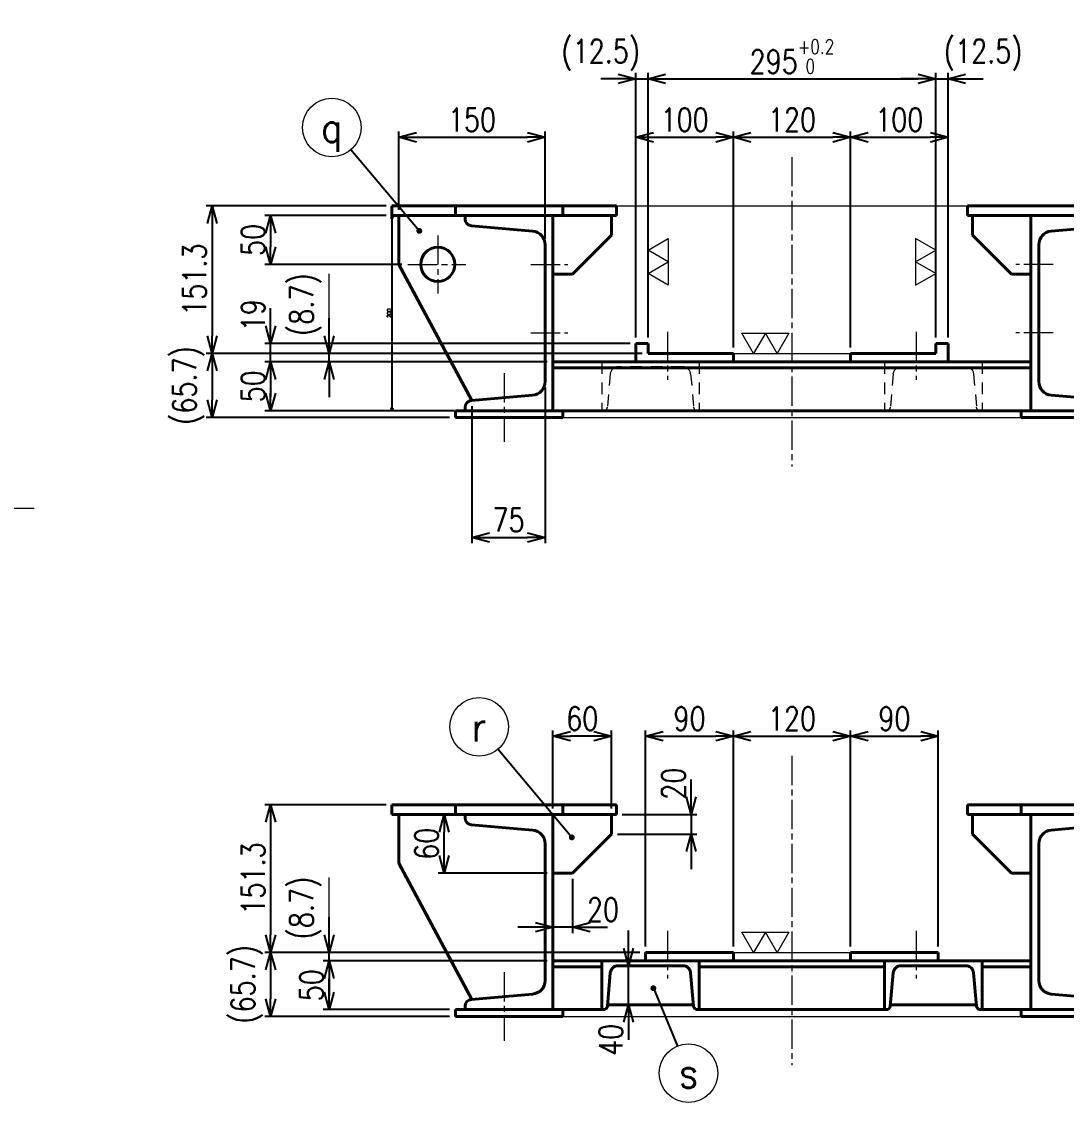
# Model space of a CAD drawing. Header units: millimetres. Extents: x 0 to 5046, y 0 to 3564.
# Drawn here: x 3363 to 4434, y 910 to 2017 of the extents above; entities that cross this region are included whole.
import ezdxf
from ezdxf.enums import TextEntityAlignment as Align

# ---------------------------------------------------------------- set-up
doc = ezdxf.new("R2010")
doc.units = ezdxf.units.MM
doc.header["$LTSCALE"] = 6
doc.linetypes.add('GEN7A', pattern=[7.5, 5, -0.75, 1, -0.75])
doc.linetypes.add('HIDDEN2', pattern=[3.5, 2, -1.5])
doc.layers.get('0').update_dxf_attribs({"lineweight": 20})
doc.layers.get('DEFPOINTS').update_dxf_attribs({"color": 253})
for name, color, linetype, lineweight in [('2', 5, 'Continuous', 40), ('3A', 6, 'HIDDEN2', 20), ('4', 3, 'Continuous', 13), ('5', 3, 'Continuous', 13), ('7A', 4, 'GEN7A', 13), ('8', 1, 'Continuous', 13), ('DIMENSION', 3, 'Continuous', 25)]:
    doc.layers.add(name, color=color, linetype=linetype, lineweight=lineweight)
doc.styles.get("Standard").update_dxf_attribs({"font": 'romans.shx', "width": 0.8, "bigfont": 'extfont2.shx'})
doc.dimstyles.new('GEN-ISO$0', dxfattribs={"dimscale": 6, "dimtxt": 4, "dimasz": 3, "dimexe": 1, "dimexo": 1, "dimgap": 1, "dimtad": 3, "dimrnd": 0.01, "dimdsep": 46, "dimtxsty": 'Standard', "dimblk": 'OPEN30', "dimcen": 0, "dimclrt": 7, "dimazin": 2, "dimtp": 0.1, "dimtm": 0.1, "dimtfac": 0.6, "dimtmove": 2, "dimatfit": 3, "dimldrblk": 'OPEN30', "dimfxl": 1, "dimarcsym": 0})
doc.dimstyles.new('GEN-ISO$7', dxfattribs={"dimscale": 6, "dimtxt": 4, "dimasz": 3, "dimexe": 1, "dimexo": 1, "dimgap": 1, "dimtad": 3, "dimrnd": 0.01, "dimdsep": 46, "dimtxsty": 'Standard', "dimblk": 'OPEN30', "dimcen": 0, "dimclrt": 7, "dimazin": 2, "dimtp": 0.1, "dimtm": 0.1, "dimtfac": 0.6, "dimtmove": 2, "dimatfit": 3, "dimldrblk": 'OPEN30', "dimfxl": 1, "dimarcsym": 0})

# ---------------------------------------------------------------- blocks, each defined once
blk = doc.blocks.new('C100x50x5x75')
for p, q in [((0, 100), (50, 100)), ((0, 100), (0, 0)), ((50, 100), (50, 98.1338)), ((12.3027, 91.1704), (46.3486, 94.149)), ((5, 83.2008), (5, 16.7991)), ((0, 0), (50, 0)), ((12.3027, 8.8296), (46.3486, 5.851)), ((50, 1.8662), (50, 0))]:
    blk.add_line(p, q)
for centre, radius, start, end in [((13, 83.2008), 8, 95.000063, 180.00002), ((46, 98.1338), 4, 274.99994, 0), ((13, 16.7991), 8, 180.00002, 264.99997), ((46, 1.8662), 4, 0, 85.00001)]:
    blk.add_arc(centre, radius, start, end)
blk = doc.blocks.new('C200x90x8x135')
for p, q in [((0, 200), (0, 0)), ((0, 200), (90, 200)), ((90, 200), (90, 196.5015)), ((20.7798, 184.031), (83.61005, 189.5281)), ((8, 170.0842), (8, 29.9158)), ((20.7798, 15.969), (83.61005, 10.4719)), ((0, 0), (90, 0)), ((90, 3.4985), (90, 0))]:
    blk.add_line(p, q)
for centre, radius, start, end in [((83, 196.5015), 7, 274.99994, 0), ((22, 170.0842), 14, 95.000063, 180.00002), ((22, 29.9158), 14, 180.00002, 264.99997), ((83, 3.4985), 7, 0, 85.000065)]:
    blk.add_arc(centre, radius, start, end)
blk = doc.blocks.new('_Open30')
at = {"color": 0, "linetype": 'ByBlock', "lineweight": -2}
for p, q in [((-1, 0.268), (0, 0)), ((0, 0), (-1, -0.268)), ((0, 0), (-1, 0))]:
    blk.add_line(p, q, dxfattribs=at)
blk = doc.blocks.new('*D23')
at = {"layer": '5', "color": 0, "lineweight": -2, "transparency": 16777216}
for p, q in [((3736.3, 1828.4), (3551.9, 1828.4)), ((3557.9, 1810.4), (3557.9, 1695.1)), ((3998.8, 1677.1), (3551.9, 1677.1))]:
    blk.add_line(p, q, dxfattribs=at)
at = {"layer": 'DEFPOINTS', "color": 0, "transparency": 16777216}
for p in [(3742.3, 1828.4), (3557.9, 1677.1), (4004.8, 1677.1)]:
    blk.add_point(p, dxfattribs=at)
at = {"layer": '5', "color": 0, "lineweight": -2, "transparency": 16777216, "xscale": 18, "yscale": 18, "zscale": 18}
for p, rotation in [((3557.9, 1828.4), 90), ((3557.9, 1677.1), 270)]:
    blk.add_blockref('_Open30', p, dxfattribs=dict(at, rotation=rotation))
at = {"layer": '5', "color": 7, "transparency": 16777216, "insert": (3539.9, 1752.7), "char_height": 24, "attachment_point": 5, "rotation": 90}
blk.add_mtext('151.3', dxfattribs=at)
blk = doc.blocks.new('*D24')
at = {"layer": '5', "color": 0, "lineweight": -2, "transparency": 16777216}
for p, q in [((3998.8, 1677.1), (3551.9, 1677.1)), ((3557.9, 1659.1), (3557.9, 1629.4)), ((3801.3, 1611.4), (3551.9, 1611.4))]:
    blk.add_line(p, q, dxfattribs=at)
at = {"layer": 'DEFPOINTS', "color": 0, "transparency": 16777216}
for p in [(4004.8, 1677.1), (3557.9, 1611.4), (3807.3, 1611.4)]:
    blk.add_point(p, dxfattribs=at)
at = {"layer": '5', "color": 0, "lineweight": -2, "transparency": 16777216, "xscale": 18, "yscale": 18, "zscale": 18}
for p, rotation in [((3557.9, 1677.1), 90), ((3557.9, 1611.4), 270)]:
    blk.add_blockref('_Open30', p, dxfattribs=dict(at, rotation=rotation))
at = {"layer": '5', "color": 7, "transparency": 16777216, "insert": (3533.6, 1644.2), "char_height": 24, "attachment_point": 5, "rotation": 90}
blk.add_mtext('(65.7)', dxfattribs=at)
blk = doc.blocks.new('*D25')
at = {"layer": '5', "color": 0, "lineweight": -2, "transparency": 16777216}
for p, q in [((3901.3, 1668.4), (3611.9, 1668.4)), ((3617.9, 1650.4), (3617.9, 1636.4)), ((3801.3, 1618.4), (3611.9, 1618.4))]:
    blk.add_line(p, q, dxfattribs=at)
at = {"layer": 'DEFPOINTS', "color": 0, "transparency": 16777216}
for p in [(3907.3, 1668.4), (3617.9, 1618.4), (3807.3, 1618.4)]:
    blk.add_point(p, dxfattribs=at)
at = {"layer": '5', "color": 0, "lineweight": -2, "transparency": 16777216, "xscale": 18, "yscale": 18, "zscale": 18}
for p, rotation in [((3617.9, 1668.4), 90), ((3617.9, 1618.4), 270)]:
    blk.add_blockref('_Open30', p, dxfattribs=dict(at, rotation=rotation))
at = {"layer": '5', "color": 7, "transparency": 16777216, "insert": (3599.9, 1643.4), "char_height": 24, "attachment_point": 5, "rotation": 90}
blk.add_mtext('50', dxfattribs=at)
blk = doc.blocks.new('*D26')
at = {"layer": '5', "color": 0, "lineweight": -2, "transparency": 16777216}
for p, q in [((3677.9, 1695.1), (3677.9, 1713.1)), ((3998.8, 1677.1), (3671.9, 1677.1)), ((3677.9, 1668.4), (3677.9, 1677.1)), ((3901.3, 1668.4), (3671.9, 1668.4)), ((3677.9, 1650.4), (3677.9, 1632.4))]:
    blk.add_line(p, q, dxfattribs=at)
at = {"layer": 'DEFPOINTS', "color": 0, "transparency": 16777216}
for p in [(3677.9, 1677.1), (4004.8, 1677.1), (3907.3, 1668.4)]:
    blk.add_point(p, dxfattribs=at)
at = {"layer": '5', "color": 0, "lineweight": -2, "transparency": 16777216, "xscale": 18, "yscale": 18, "zscale": 18}
for p, rotation in [((3677.9, 1677.1), 270), ((3677.9, 1668.4), 90)]:
    blk.add_blockref('_Open30', p, dxfattribs=dict(at, rotation=rotation))
at = {"layer": '5', "color": 7, "transparency": 16777216, "insert": (3653.6, 1727.1), "char_height": 24, "attachment_point": 5, "rotation": 90}
blk.add_mtext('(8.7)', dxfattribs=at)
blk = doc.blocks.new('*D27')
at = {"layer": '5', "color": 0, "lineweight": -2, "transparency": 16777216}
for p, q in [((3617.9, 1705.4), (3617.9, 1723.4)), ((3986.3, 1687.4), (3611.9, 1687.4)), ((3617.9, 1668.4), (3617.9, 1687.4)), ((3901.3, 1668.4), (3611.9, 1668.4)), ((3617.9, 1650.4), (3617.9, 1632.4))]:
    blk.add_line(p, q, dxfattribs=at)
at = {"layer": 'DEFPOINTS', "color": 0, "transparency": 16777216}
for p in [(3617.9, 1687.4), (3992.3, 1687.4), (3907.3, 1668.4)]:
    blk.add_point(p, dxfattribs=at)
at = {"layer": '5', "color": 0, "lineweight": -2, "transparency": 16777216, "xscale": 18, "yscale": 18, "zscale": 18}
for p, rotation in [((3617.9, 1687.4), 270), ((3617.9, 1668.4), 90)]:
    blk.add_blockref('_Open30', p, dxfattribs=dict(at, rotation=rotation))
at = {"layer": '5', "color": 7, "transparency": 16777216, "insert": (3599.9, 1716.3), "char_height": 24, "attachment_point": 5, "rotation": 90}
blk.add_mtext('19', dxfattribs=at)
blk = doc.blocks.new('*D28')
at = {"layer": '5', "color": 0, "lineweight": -2, "transparency": 16777216}
for p, q in [((3736.3, 1818.4), (3611.9, 1818.4)), ((3617.9, 1800.4), (3617.9, 1786.4)), ((3752.5, 1768.4), (3611.9, 1768.4))]:
    blk.add_line(p, q, dxfattribs=at)
at = {"layer": 'DEFPOINTS', "color": 0, "transparency": 16777216}
for p in [(3742.3, 1818.4), (3617.9, 1768.4), (3758.5, 1768.4)]:
    blk.add_point(p, dxfattribs=at)
at = {"layer": '5', "color": 0, "lineweight": -2, "transparency": 16777216, "xscale": 18, "yscale": 18, "zscale": 18}
for p, rotation in [((3617.9, 1818.4), 90), ((3617.9, 1768.4), 270)]:
    blk.add_blockref('_Open30', p, dxfattribs=dict(at, rotation=rotation))
at = {"layer": '5', "color": 7, "transparency": 16777216, "insert": (3599.9, 1793.4), "char_height": 24, "attachment_point": 5, "rotation": 90}
blk.add_mtext('50', dxfattribs=at)
blk = doc.blocks.new('*D29')
at = {"layer": '5', "color": 0, "lineweight": -2, "transparency": 16777216}
for p, q in [((3992.3, 1693.4), (3992.3, 1904.6)), ((4010.3, 1898.6), (4074.3, 1898.6)), ((4092.3, 1683.1), (4092.3, 1904.6))]:
    blk.add_line(p, q, dxfattribs=at)
at = {"layer": 'DEFPOINTS', "color": 0, "transparency": 16777216}
for p in [(4092.3, 1898.6), (3992.3, 1687.4), (4092.3, 1677.1)]:
    blk.add_point(p, dxfattribs=at)
at = {"layer": '5', "color": 0, "lineweight": -2, "transparency": 16777216, "xscale": 18, "yscale": 18, "zscale": 18, "rotation": 180}
blk.add_blockref('_Open30', (3992.3, 1898.6), dxfattribs=at)
at = {"layer": '5', "color": 0, "lineweight": -2, "transparency": 16777216, "xscale": 18, "yscale": 18, "zscale": 18}
blk.add_blockref('_Open30', (4092.3, 1898.6), dxfattribs=at)
at = {"layer": '5', "color": 7, "transparency": 16777216, "insert": (4042.3, 1916.6), "char_height": 24, "attachment_point": 5}
blk.add_mtext('100', dxfattribs=at)
blk = doc.blocks.new('*D30')
at = {"layer": '5', "color": 0, "lineweight": -2, "transparency": 16777216}
for p, q in [((4092.3, 1683.1), (4092.3, 1904.6)), ((4110.3, 1898.6), (4194.3, 1898.6)), ((4212.3, 1683.1), (4212.3, 1904.6))]:
    blk.add_line(p, q, dxfattribs=at)
at = {"layer": 'DEFPOINTS', "color": 0, "transparency": 16777216}
for p in [(4212.3, 1898.6), (4092.3, 1677.1), (4212.3, 1677.1)]:
    blk.add_point(p, dxfattribs=at)
at = {"layer": '5', "color": 0, "lineweight": -2, "transparency": 16777216, "xscale": 18, "yscale": 18, "zscale": 18, "rotation": 180}
blk.add_blockref('_Open30', (4092.3, 1898.6), dxfattribs=at)
at = {"layer": '5', "color": 0, "lineweight": -2, "transparency": 16777216, "xscale": 18, "yscale": 18, "zscale": 18}
blk.add_blockref('_Open30', (4212.3, 1898.6), dxfattribs=at)
at = {"layer": '5', "color": 7, "transparency": 16777216, "insert": (4152.3, 1916.6), "char_height": 24, "attachment_point": 5}
blk.add_mtext('120', dxfattribs=at)
blk = doc.blocks.new('*D31')
at = {"layer": '5', "color": 0, "lineweight": -2, "transparency": 16777216}
for p, q in [((4212.3, 1683.1), (4212.3, 1904.6)), ((4230.3, 1898.6), (4294.3, 1898.6)), ((4312.3, 1693.4), (4312.3, 1904.6))]:
    blk.add_line(p, q, dxfattribs=at)
at = {"layer": 'DEFPOINTS', "color": 0, "transparency": 16777216}
for p in [(4312.3, 1898.6), (4312.3, 1687.4), (4212.3, 1677.1)]:
    blk.add_point(p, dxfattribs=at)
at = {"layer": '5', "color": 0, "lineweight": -2, "transparency": 16777216, "xscale": 18, "yscale": 18, "zscale": 18, "rotation": 180}
blk.add_blockref('_Open30', (4212.3, 1898.6), dxfattribs=at)
at = {"layer": '5', "color": 0, "lineweight": -2, "transparency": 16777216, "xscale": 18, "yscale": 18, "zscale": 18}
blk.add_blockref('_Open30', (4312.3, 1898.6), dxfattribs=at)
at = {"layer": '5', "color": 7, "transparency": 16777216, "insert": (4262.3, 1916.6), "char_height": 24, "attachment_point": 5}
blk.add_mtext('100', dxfattribs=at)
blk = doc.blocks.new('*D32')
at = {"layer": '5', "color": 0, "lineweight": -2, "transparency": 16777216}
for p, q in [((4004.8, 1693.4), (4004.8, 1964.6)), ((4299.8, 1693.4), (4299.8, 1964.6)), ((4022.8, 1958.6), (4281.8, 1958.6))]:
    blk.add_line(p, q, dxfattribs=at)
at = {"layer": 'DEFPOINTS', "color": 0, "transparency": 16777216}
for p in [(4299.8, 1958.6), (4004.8, 1687.4), (4299.8, 1687.4)]:
    blk.add_point(p, dxfattribs=at)
at = {"layer": '5', "color": 0, "lineweight": -2, "transparency": 16777216, "xscale": 18, "yscale": 18, "zscale": 18, "rotation": 180}
blk.add_blockref('_Open30', (4004.8, 1958.6), dxfattribs=at)
at = {"layer": '5', "color": 0, "lineweight": -2, "transparency": 16777216, "xscale": 18, "yscale": 18, "zscale": 18}
blk.add_blockref('_Open30', (4299.8, 1958.6), dxfattribs=at)
at = {"layer": '5', "color": 7, "transparency": 16777216, "insert": (4152.3, 1981.4), "char_height": 24, "attachment_point": 5}
blk.add_mtext('295{\\H14.400000;\\S+0.2^  0;}', dxfattribs=at)
blk = doc.blocks.new('*D33')
at = {"layer": '5', "color": 0, "lineweight": -2, "transparency": 16777216}
for p, q in [((3992.3, 1693.4), (3992.3, 1964.6)), ((4004.8, 1693.4), (4004.8, 1964.6)), ((3974.3, 1958.6), (3956.3, 1958.6)), ((3992.3, 1958.6), (4004.8, 1958.6)), ((4022.8, 1958.6), (4040.8, 1958.6))]:
    blk.add_line(p, q, dxfattribs=at)
at = {"layer": 'DEFPOINTS', "color": 0, "transparency": 16777216}
for p in [(4004.8, 1958.6), (3992.3, 1687.4), (4004.8, 1687.4)]:
    blk.add_point(p, dxfattribs=at)
at = {"layer": '5', "color": 0, "lineweight": -2, "transparency": 16777216, "xscale": 18, "yscale": 18, "zscale": 18}
blk.add_blockref('_Open30', (3992.3, 1958.6), dxfattribs=at)
at = {"layer": '5', "color": 0, "lineweight": -2, "transparency": 16777216, "xscale": 18, "yscale": 18, "zscale": 18, "rotation": 180}
blk.add_blockref('_Open30', (4004.8, 1958.6), dxfattribs=at)
at = {"layer": '5', "color": 7, "transparency": 16777216, "insert": (3956.3, 1982.9), "char_height": 24, "attachment_point": 5}
blk.add_mtext('(12.5)', dxfattribs=at)
blk = doc.blocks.new('*D34')
at = {"layer": '5', "color": 0, "lineweight": -2, "transparency": 16777216}
for p, q in [((4299.8, 1693.4), (4299.8, 1964.6)), ((4312.3, 1693.4), (4312.3, 1964.6)), ((4281.8, 1958.6), (4263.8, 1958.6)), ((4299.8, 1958.6), (4312.3, 1958.6)), ((4330.3, 1958.6), (4348.3, 1958.6))]:
    blk.add_line(p, q, dxfattribs=at)
at = {"layer": 'DEFPOINTS', "color": 0, "transparency": 16777216}
for p in [(4312.3, 1958.6), (4299.8, 1687.4), (4312.3, 1687.4)]:
    blk.add_point(p, dxfattribs=at)
at = {"layer": '5', "color": 0, "lineweight": -2, "transparency": 16777216, "xscale": 18, "yscale": 18, "zscale": 18}
blk.add_blockref('_Open30', (4299.8, 1958.6), dxfattribs=at)
at = {"layer": '5', "color": 0, "lineweight": -2, "transparency": 16777216, "xscale": 18, "yscale": 18, "zscale": 18, "rotation": 180}
blk.add_blockref('_Open30', (4312.3, 1958.6), dxfattribs=at)
at = {"layer": '5', "color": 7, "transparency": 16777216, "insert": (4348.3, 1982.9), "char_height": 24, "attachment_point": 5}
blk.add_mtext('(12.5)', dxfattribs=at)
blk = doc.blocks.new('*D35')
at = {"layer": '5', "color": 0, "lineweight": -2, "transparency": 16777216}
for p, q in [((3749.3, 1824.4), (3749.3, 1904.6)), ((3767.3, 1898.6), (3881.3, 1898.6)), ((3899.3, 1794.4), (3899.3, 1904.6))]:
    blk.add_line(p, q, dxfattribs=at)
at = {"layer": 'DEFPOINTS', "color": 0, "transparency": 16777216}
for p in [(3899.3, 1898.6), (3749.3, 1818.4), (3899.3, 1788.4)]:
    blk.add_point(p, dxfattribs=at)
at = {"layer": '5', "color": 0, "lineweight": -2, "transparency": 16777216, "xscale": 18, "yscale": 18, "zscale": 18, "rotation": 180}
blk.add_blockref('_Open30', (3749.3, 1898.6), dxfattribs=at)
at = {"layer": '5', "color": 0, "lineweight": -2, "transparency": 16777216, "xscale": 18, "yscale": 18, "zscale": 18}
blk.add_blockref('_Open30', (3899.3, 1898.6), dxfattribs=at)
at = {"layer": '5', "color": 7, "transparency": 16777216, "insert": (3824.3, 1916.6), "char_height": 24, "attachment_point": 5}
blk.add_mtext('150', dxfattribs=at)
blk = doc.blocks.new('*D73')
at = {"layer": '5', "color": 0, "lineweight": -2, "transparency": 16777216}
for p, q in [((3899.3, 1642.3), (3899.3, 1482.5)), ((3824.3, 1622.9), (3824.3, 1482.5)), ((3842.3, 1488.5), (3881.3, 1488.5))]:
    blk.add_line(p, q, dxfattribs=at)
at = {"layer": 'DEFPOINTS', "color": 0, "transparency": 16777216}
for p in [(3899.3, 1648.3), (3824.3, 1628.9), (3899.3, 1488.5)]:
    blk.add_point(p, dxfattribs=at)
at = {"layer": '5', "color": 0, "lineweight": -2, "transparency": 16777216, "xscale": 18, "yscale": 18, "zscale": 18, "rotation": 180}
blk.add_blockref('_Open30', (3824.3, 1488.5), dxfattribs=at)
at = {"layer": '5', "color": 0, "lineweight": -2, "transparency": 16777216, "xscale": 18, "yscale": 18, "zscale": 18}
blk.add_blockref('_Open30', (3899.3, 1488.5), dxfattribs=at)
at = {"layer": '5', "color": 7, "transparency": 16777216, "insert": (3861.8, 1506.5), "char_height": 24, "attachment_point": 5}
blk.add_mtext('75', dxfattribs=at)
blk = doc.blocks.new('100S')
for p, q in [((-2, 3.464096), (2, 3.464096)), ((0, 0), (-2, 3.464096)), ((2, 3.464096), (0, 0))]:
    blk.add_line(p, q)
blk = doc.blocks.new('*D76')
at = {"layer": '5', "color": 0, "lineweight": -2, "transparency": 16777216}
for p, q in [((4002.3, 1069.3), (4002.3, 1290.8)), ((4092.3, 1069.3), (4092.3, 1290.8)), ((4020.3, 1284.8), (4074.3, 1284.8))]:
    blk.add_line(p, q, dxfattribs=at)
at = {"layer": 'DEFPOINTS', "color": 0, "transparency": 16777216}
for p in [(4092.3, 1284.8), (4002.3, 1063.3), (4092.3, 1063.3)]:
    blk.add_point(p, dxfattribs=at)
at = {"layer": '5', "color": 0, "lineweight": -2, "transparency": 16777216, "xscale": 18, "yscale": 18, "zscale": 18, "rotation": 180}
blk.add_blockref('_Open30', (4002.3, 1284.8), dxfattribs=at)
at = {"layer": '5', "color": 0, "lineweight": -2, "transparency": 16777216, "xscale": 18, "yscale": 18, "zscale": 18}
blk.add_blockref('_Open30', (4092.3, 1284.8), dxfattribs=at)
at = {"layer": '5', "color": 7, "transparency": 16777216, "insert": (4047.3, 1302.8), "char_height": 24, "attachment_point": 5}
blk.add_mtext('90', dxfattribs=at)
blk = doc.blocks.new('*D77')
at = {"layer": '5', "color": 0, "lineweight": -2, "transparency": 16777216}
for p, q in [((4092.3, 1069.3), (4092.3, 1290.8)), ((4212.3, 1069.3), (4212.3, 1290.8)), ((4110.3, 1284.8), (4194.3, 1284.8))]:
    blk.add_line(p, q, dxfattribs=at)
at = {"layer": 'DEFPOINTS', "color": 0, "transparency": 16777216}
for p in [(4212.3, 1284.8), (4092.3, 1063.3), (4212.3, 1063.3)]:
    blk.add_point(p, dxfattribs=at)
at = {"layer": '5', "color": 0, "lineweight": -2, "transparency": 16777216, "xscale": 18, "yscale": 18, "zscale": 18, "rotation": 180}
blk.add_blockref('_Open30', (4092.3, 1284.8), dxfattribs=at)
at = {"layer": '5', "color": 0, "lineweight": -2, "transparency": 16777216, "xscale": 18, "yscale": 18, "zscale": 18}
blk.add_blockref('_Open30', (4212.3, 1284.8), dxfattribs=at)
at = {"layer": '5', "color": 7, "transparency": 16777216, "insert": (4152.3, 1302.8), "char_height": 24, "attachment_point": 5}
blk.add_mtext('120', dxfattribs=at)
blk = doc.blocks.new('*D78')
at = {"layer": '5', "color": 0, "lineweight": -2, "transparency": 16777216}
for p, q in [((4212.3, 1069.3), (4212.3, 1290.8)), ((4302.3, 1069.3), (4302.3, 1290.8)), ((4230.3, 1284.8), (4284.3, 1284.8))]:
    blk.add_line(p, q, dxfattribs=at)
at = {"layer": 'DEFPOINTS', "color": 0, "transparency": 16777216}
for p in [(4302.3, 1284.8), (4212.3, 1063.3), (4302.3, 1063.3)]:
    blk.add_point(p, dxfattribs=at)
at = {"layer": '5', "color": 0, "lineweight": -2, "transparency": 16777216, "xscale": 18, "yscale": 18, "zscale": 18, "rotation": 180}
blk.add_blockref('_Open30', (4212.3, 1284.8), dxfattribs=at)
at = {"layer": '5', "color": 0, "lineweight": -2, "transparency": 16777216, "xscale": 18, "yscale": 18, "zscale": 18}
blk.add_blockref('_Open30', (4302.3, 1284.8), dxfattribs=at)
at = {"layer": '5', "color": 7, "transparency": 16777216, "insert": (4257.3, 1302.8), "char_height": 24, "attachment_point": 5}
blk.add_mtext('90', dxfattribs=at)
blk = doc.blocks.new('*D79')
at = {"layer": '5', "color": 0, "lineweight": -2, "transparency": 16777216}
for p, q in [((3907.3, 1210.6), (3907.3, 1290.8)), ((3967.3, 1210.6), (3967.3, 1290.8)), ((3949.3, 1284.8), (3925.3, 1284.8))]:
    blk.add_line(p, q, dxfattribs=at)
at = {"layer": 'DEFPOINTS', "color": 0, "transparency": 16777216}
for p in [(3907.3, 1284.8), (3907.3, 1204.6), (3967.3, 1204.6)]:
    blk.add_point(p, dxfattribs=at)
at = {"layer": '5', "color": 0, "lineweight": -2, "transparency": 16777216, "xscale": 18, "yscale": 18, "zscale": 18, "rotation": 180}
blk.add_blockref('_Open30', (3907.3, 1284.8), dxfattribs=at)
at = {"layer": '5', "color": 0, "lineweight": -2, "transparency": 16777216, "xscale": 18, "yscale": 18, "zscale": 18}
blk.add_blockref('_Open30', (3967.3, 1284.8), dxfattribs=at)
at = {"layer": '5', "color": 7, "transparency": 16777216, "insert": (3937.3, 1302.8), "char_height": 24, "attachment_point": 5}
blk.add_mtext('60', dxfattribs=at)
blk = doc.blocks.new('*D80')
at = {"layer": '5', "color": 0, "lineweight": -2, "transparency": 16777216}
for p, q in [((3795.8, 1162.6), (3795.8, 1186.6)), ((3901.3, 1144.6), (3789.8, 1144.6))]:
    blk.add_line(p, q, dxfattribs=at)
at = {"layer": 'DEFPOINTS', "color": 0, "transparency": 16777216}
for p in [(3795.8, 1204.6), (3907.3, 1204.6), (3907.3, 1144.6)]:
    blk.add_point(p, dxfattribs=at)
at = {"layer": '5', "color": 0, "lineweight": -2, "transparency": 16777216, "xscale": 18, "yscale": 18, "zscale": 18}
for p, rotation in [((3795.8, 1204.6), 90), ((3795.8, 1144.6), 270)]:
    blk.add_blockref('_Open30', p, dxfattribs=dict(at, rotation=rotation))
at = {"layer": '5', "color": 7, "transparency": 16777216, "insert": (3777.8, 1174.6), "char_height": 24, "attachment_point": 5, "rotation": 90}
blk.add_mtext('60', dxfattribs=at)
blk = doc.blocks.new('*D81')
at = {"layer": '5', "color": 0, "lineweight": -2, "transparency": 16777216}
for p, q in [((4048.9, 1222.6), (4048.9, 1240.6)), ((3978.3, 1204.6), (4054.9, 1204.6)), ((4048.9, 1204.6), (4048.9, 1184.6)), ((3973.3, 1184.6), (4054.9, 1184.6)), ((4048.9, 1166.6), (4048.9, 1148.6))]:
    blk.add_line(p, q, dxfattribs=at)
at = {"layer": 'DEFPOINTS', "color": 0, "transparency": 16777216}
for p in [(3972.3, 1204.6), (3967.3, 1184.6), (4048.9, 1184.6)]:
    blk.add_point(p, dxfattribs=at)
at = {"layer": '5', "color": 0, "lineweight": -2, "transparency": 16777216, "xscale": 18, "yscale": 18, "zscale": 18}
for p, rotation in [((4048.9, 1204.6), 270), ((4048.9, 1184.6), 90)]:
    blk.add_blockref('_Open30', p, dxfattribs=dict(at, rotation=rotation))
at = {"layer": '5', "color": 7, "transparency": 16777216, "insert": (4030.9, 1236.2), "char_height": 24, "attachment_point": 5, "rotation": 90}
blk.add_mtext('20', dxfattribs=at)
blk = doc.blocks.new('*D82')
at = {"layer": '5', "color": 0, "lineweight": -2, "transparency": 16777216}
for p, q in [((3927.3, 1138.6), (3927.3, 1083.1)), ((3889.3, 1089.1), (3871.3, 1089.1)), ((3927.3, 1089.1), (3907.3, 1089.1)), ((3945.3, 1089.1), (3963.3, 1089.1))]:
    blk.add_line(p, q, dxfattribs=at)
at = {"layer": 'DEFPOINTS', "color": 0, "transparency": 16777216}
for p in [(3907.3, 1144.6), (3927.3, 1144.6), (3907.3, 1089.1)]:
    blk.add_point(p, dxfattribs=at)
at = {"layer": '5', "color": 0, "lineweight": -2, "transparency": 16777216, "xscale": 18, "yscale": 18, "zscale": 18}
blk.add_blockref('_Open30', (3907.3, 1089.1), dxfattribs=at)
at = {"layer": '5', "color": 0, "lineweight": -2, "transparency": 16777216, "xscale": 18, "yscale": 18, "zscale": 18, "rotation": 180}
blk.add_blockref('_Open30', (3927.3, 1089.1), dxfattribs=at)
at = {"layer": '5', "color": 7, "transparency": 16777216, "insert": (3958.6, 1107.1), "char_height": 24, "attachment_point": 5}
blk.add_mtext('20', dxfattribs=at)
blk = doc.blocks.new('*D83')
at = {"layer": '5', "color": 0, "lineweight": -2, "transparency": 16777216}
for p, q in [((3736.3, 1214.6), (3611.9, 1214.6)), ((3617.9, 1196.6), (3617.9, 1081.3)), ((3996.3, 1063.3), (3611.9, 1063.3))]:
    blk.add_line(p, q, dxfattribs=at)
at = {"layer": 'DEFPOINTS', "color": 0, "transparency": 16777216}
for p in [(3742.3, 1214.6), (3617.9, 1063.3), (4002.3, 1063.3)]:
    blk.add_point(p, dxfattribs=at)
at = {"layer": '5', "color": 0, "lineweight": -2, "transparency": 16777216, "xscale": 18, "yscale": 18, "zscale": 18}
for p, rotation in [((3617.9, 1214.6), 90), ((3617.9, 1063.3), 270)]:
    blk.add_blockref('_Open30', p, dxfattribs=dict(at, rotation=rotation))
at = {"layer": '5', "color": 7, "transparency": 16777216, "insert": (3599.9, 1139), "char_height": 24, "attachment_point": 5, "rotation": 90}
blk.add_mtext('151.3', dxfattribs=at)
blk = doc.blocks.new('*D84')
at = {"layer": '5', "color": 0, "lineweight": -2, "transparency": 16777216}
for p, q in [((3996.3, 1063.3), (3611.9, 1063.3)), ((3617.9, 1045.3), (3617.9, 1015.6)), ((3801.3, 997.6), (3611.9, 997.6))]:
    blk.add_line(p, q, dxfattribs=at)
at = {"layer": 'DEFPOINTS', "color": 0, "transparency": 16777216}
for p in [(4002.3, 1063.3), (3617.9, 997.6), (3807.3, 997.6)]:
    blk.add_point(p, dxfattribs=at)
at = {"layer": '5', "color": 0, "lineweight": -2, "transparency": 16777216, "xscale": 18, "yscale": 18, "zscale": 18}
for p, rotation in [((3617.9, 1063.3), 90), ((3617.9, 997.6), 270)]:
    blk.add_blockref('_Open30', p, dxfattribs=dict(at, rotation=rotation))
at = {"layer": '5', "color": 7, "transparency": 16777216, "insert": (3593.6, 1030.5), "char_height": 24, "attachment_point": 5, "rotation": 90}
blk.add_mtext('(65.7)', dxfattribs=at)
blk = doc.blocks.new('*D85')
at = {"layer": '5', "color": 0, "lineweight": -2, "transparency": 16777216}
for p, q in [((3901.3, 1054.6), (3671.9, 1054.6)), ((3677.9, 1022.6), (3677.9, 1036.6)), ((3801.3, 1004.6), (3671.9, 1004.6))]:
    blk.add_line(p, q, dxfattribs=at)
at = {"layer": 'DEFPOINTS', "color": 0, "transparency": 16777216}
for p in [(3677.9, 1054.6), (3907.3, 1054.6), (3807.3, 1004.6)]:
    blk.add_point(p, dxfattribs=at)
at = {"layer": '5', "color": 0, "lineweight": -2, "transparency": 16777216, "xscale": 18, "yscale": 18, "zscale": 18}
for p, rotation in [((3677.9, 1054.6), 90), ((3677.9, 1004.6), 270)]:
    blk.add_blockref('_Open30', p, dxfattribs=dict(at, rotation=rotation))
at = {"layer": '5', "color": 7, "transparency": 16777216, "insert": (3659.9, 1029.6), "char_height": 24, "attachment_point": 5, "rotation": 90}
blk.add_mtext('50', dxfattribs=at)
blk = doc.blocks.new('*D86')
at = {"layer": '5', "color": 0, "lineweight": -2, "transparency": 16777216}
for p, q in [((3677.9, 1081.3), (3677.9, 1099.3)), ((3996.3, 1063.3), (3671.9, 1063.3)), ((3677.9, 1054.6), (3677.9, 1063.3)), ((3901.3, 1054.6), (3671.9, 1054.6)), ((3677.9, 1036.6), (3677.9, 1018.6))]:
    blk.add_line(p, q, dxfattribs=at)
at = {"layer": 'DEFPOINTS', "color": 0, "transparency": 16777216}
for p in [(3677.9, 1063.3), (4002.3, 1063.3), (3907.3, 1054.6)]:
    blk.add_point(p, dxfattribs=at)
at = {"layer": '5', "color": 0, "lineweight": -2, "transparency": 16777216, "xscale": 18, "yscale": 18, "zscale": 18}
for p, rotation in [((3677.9, 1063.3), 270), ((3677.9, 1054.6), 90)]:
    blk.add_blockref('_Open30', p, dxfattribs=dict(at, rotation=rotation))
at = {"layer": '5', "color": 7, "transparency": 16777216, "insert": (3653.6, 1108.7), "char_height": 24, "attachment_point": 5, "rotation": 90}
blk.add_mtext('(8.7)', dxfattribs=at)
blk = doc.blocks.new('*D87')
at = {"layer": '5', "color": 0, "lineweight": -2, "transparency": 16777216}
for p, q in [((3984.7, 1067.6), (3984.7, 1085.6)), ((3984.7, 1009.6), (3984.7, 1049.6)), ((3984.7, 991.6), (3984.7, 973.6))]:
    blk.add_line(p, q, dxfattribs=at)
at = {"layer": 'DEFPOINTS', "color": 0, "transparency": 16777216}
for p in [(3974.1, 1049.6), (3984.7, 1049.6), (3963.2, 1009.6)]:
    blk.add_point(p, dxfattribs=at)
at = {"layer": '5', "color": 0, "lineweight": -2, "transparency": 16777216, "xscale": 18, "yscale": 18, "zscale": 18}
for p, rotation in [((3984.7, 1049.6), 270), ((3984.7, 1009.6), 90)]:
    blk.add_blockref('_Open30', p, dxfattribs=dict(at, rotation=rotation))
at = {"layer": '5', "color": 7, "transparency": 16777216, "insert": (3966.7, 973.6), "char_height": 24, "attachment_point": 5, "rotation": 90}
blk.add_mtext('40', dxfattribs=at)
blk = doc.blocks.new('GENBALLOON1')
blk.add_circle((0, 0), 5)
blk.add_attdef('REF_NO', text='', height=3.5).set_placement((0, 0), align=Align.MIDDLE)
at = {"flags": 1}
blk.add_attdef('GEN_PARENT', text='', height=2.5, dxfattribs=at).set_placement((0, 0), align=Align.MIDDLE)
at = {"color": 7, "flags": 1}
for tag, p in [('5GENINF', (6.43, 0.96)), ('6GENINF', (6.43, 0.63)), ('7GENINF', (6.43, 0.3)), ('8GENINF', (6.43, -0.04)), ('9GENINF', (6.43, -0.37)), ('10GENINF', (6.43, -0.7)), ('11GENINF', (6.43, -1)), ('12GENINF', (6.43, -1.34)), ('13GENINF', (6.43, -1.67)), ('14GENINF', (6.43, -2)), ('3GENINF', (6.43, -2.34)), ('4GENINF', (6.43, -2.67)), ('15GENINF', (6.43, -3)), ('16GENINF', (6.43, -3.34)), ('17GENINF', (6.43, -3.7)), ('20GENINF', (6.43, -4.7)), ('21GENINF', (6.43, -5.04)), ('22GENINF', (6.43, -5.37)), ('18GENINF', (6.43, -4.04)), ('19GENINF', (6.43, -4.37))]:
    blk.add_attdef(tag, p, '', height=0.2, dxfattribs=at)
blk = doc.blocks.new('*D149')
at = {"layer": 'DEFPOINTS', "color": 0}
for p in [(3742.3, 1818.4), (3742.3, 1618.4), (3807.3, 1618.4)]:
    blk.add_point(p, dxfattribs=at)
at = {"layer": 'DIMENSION', "color": 0, "lineweight": -2}
for p, q in [((3741.3, 1818.4), (3741.3, 1818.4)), ((3742.3, 1815.4), (3742.3, 1621.4)), ((3806.3, 1618.4), (3741.3, 1618.4))]:
    blk.add_line(p, q, dxfattribs=at)
at = {"layer": 'DIMENSION', "color": 0, "lineweight": -2, "xscale": 3, "yscale": 3, "zscale": 3}
for p, rotation in [((3742.3, 1818.4), 90), ((3742.3, 1618.4), 270)]:
    blk.add_blockref('_Open30', p, dxfattribs=dict(at, rotation=rotation))
at = {"layer": 'DIMENSION', "color": 7, "insert": (3739.3, 1718.4), "char_height": 4, "attachment_point": 5, "rotation": 90}
blk.add_mtext('200', dxfattribs=at)

msp = doc.modelspace()

# ---------------------------------------------------------------- linework, layer by layer
at = {"layer": '2'}
for p, q in [((3972.279, 1828.354), (3742.279, 1828.354)), ((3742.279, 1828.354), (3742.279, 1818.354)), ((3807.279, 1818.354), (3807.279, 1828.354)), ((3917.279, 1818.354), (3917.279, 1828.354)), ((3972.279, 1818.354), (3972.279, 1828.354)), ((4332.279, 1818.354), (4332.279, 1828.354)), ((4332.279, 1828.354), (4562.279, 1828.354)), ((3742.279, 1818.354), (3972.279, 1818.354)), ((3749.279, 1768.354), (3749.279, 1818.354)), ((3967.279, 1798.354), (3967.279, 1818.354)), ((4562.279, 1818.354), (4332.279, 1818.354)), ((4337.279, 1798.354), (4337.279, 1818.354)), ((3927.279, 1758.354), (3967.279, 1798.354)), ((4377.279, 1758.354), (4337.279, 1798.354)), ((3824.279, 1628.879), (3749.279, 1768.354)), ((3907.279, 1758.354), (3927.279, 1758.354)), ((4397.279, 1758.354), (4377.279, 1758.354)), ((3992.279, 1687.354), (3992.279, 1668.354)), ((3992.279, 1687.354), (4004.779, 1687.354)), ((4004.779, 1687.354), (4004.779, 1677.054)), ((4312.279, 1687.354), (4299.779, 1687.354)), ((4299.779, 1687.354), (4299.779, 1677.054)), ((4312.279, 1687.354), (4312.279, 1668.354)), ((4004.779, 1677.054), (4092.279, 1677.054)), ((4092.279, 1677.054), (4092.279, 1668.354)), ((4212.279, 1677.054), (4299.779, 1677.054)), ((4212.279, 1677.054), (4212.279, 1668.354)), ((4397.279, 1668.354), (3907.279, 1668.354)), ((3907.279, 1668.354), (4397.279, 1668.354)), ((3907.279, 1662.354), (4397.279, 1662.354)), ((3807.279, 1618.354), (3807.279, 1611.354)), ((4397.279, 1618.354), (3907.279, 1618.354)), ((3917.279, 1611.354), (3917.279, 1618.354)), ((4387.279, 1611.354), (4387.279, 1618.354)), ((3807.279, 1611.354), (3917.279, 1611.354)), ((4387.279, 1611.354), (4497.279, 1611.354)), ((3972.279, 1214.602), (3742.279, 1214.602)), ((3742.279, 1214.602), (3742.279, 1204.602)), ((3807.279, 1204.602), (3807.279, 1214.602)), ((3917.279, 1204.602), (3917.279, 1214.602)), ((3972.279, 1204.602), (3972.279, 1214.602)), ((4332.279, 1204.602), (4332.279, 1214.602)), ((4332.279, 1214.602), (4562.279, 1214.602)), ((4387.279, 1204.602), (4387.279, 1214.602)), ((3742.279, 1204.602), (3972.279, 1204.602)), ((3749.279, 1154.602), (3749.279, 1204.602)), ((3967.279, 1184.602), (3967.279, 1204.602)), ((4562.279, 1204.602), (4332.279, 1204.602)), ((4337.279, 1184.602), (4337.279, 1204.602)), ((3927.279, 1144.602), (3967.279, 1184.602)), ((4377.279, 1144.602), (4337.279, 1184.602)), ((3824.279, 1015.128), (3749.279, 1154.602)), ((3907.279, 1144.602), (3927.279, 1144.602)), ((4397.279, 1144.602), (4377.279, 1144.602)), ((4002.279, 1063.302), (4092.279, 1063.302)), ((4002.279, 1063.302), (4002.279, 1054.602)), ((4092.279, 1063.302), (4092.279, 1054.602)), ((4212.279, 1063.302), (4302.279, 1063.302)), ((4212.279, 1063.302), (4212.279, 1054.602)), ((4302.279, 1063.302), (4302.279, 1054.602)), ((4397.279, 1054.602), (3907.279, 1054.602)), ((3907.279, 1054.602), (4397.279, 1054.602)), ((3907.279, 1048.602), (3957.279, 1048.602)), ((4057.279, 1048.602), (4247.279, 1048.602)), ((4347.279, 1048.602), (4397.279, 1048.602)), ((4051.31, 1009.602), (3963.248, 1009.602)), ((4253.248, 1009.602), (4341.31, 1009.602)), ((3807.279, 1004.602), (3807.279, 997.602)), ((3807.279, 997.602), (3917.279, 997.602)), ((3957.279, 1004.602), (3907.279, 1004.602)), ((3917.279, 997.602), (3917.279, 1004.602)), ((4247.279, 1004.602), (4057.279, 1004.602)), ((4397.279, 1004.602), (4347.279, 1004.602)), ((4387.279, 997.602), (4387.279, 1004.602)), ((4387.279, 997.602), (4497.279, 997.602))]:
    msp.add_line(p, q, dxfattribs=at)
for points in [[(3917.279, 1618.354), (3807.279, 1618.354)], [(4387.279, 1618.354), (4497.279, 1618.354)], [(3917.279, 1004.602), (3807.279, 1004.602)], [(4387.279, 1004.602), (4497.279, 1004.602)]]:
    msp.add_lwpolyline(points, dxfattribs=at)
msp.add_circle((3789.279, 1768.354), 17.5, dxfattribs=at)
at = {"layer": '4'}
for p, q in [((3972.279, 1828.354), (4332.279, 1828.354)), ((4092.279, 1677.054), (4212.279, 1677.054)), ((3917.279, 1611.354), (4387.279, 1611.354)), ((4092.279, 1063.302), (4212.279, 1063.302)), ((3917.279, 997.602), (4387.279, 997.602))]:
    msp.add_line(p, q, dxfattribs=at)
at = {"layer": '5'}
for p, q in [((3677.912, 1713.054), (3677.912, 1758.771)), ((3085.58, 1518.515), (3375.406, 1518.515)), ((3677.912, 1099.302), (3677.912, 1140.15))]:
    msp.add_line(p, q, dxfattribs=at)
at = {"layer": '7A'}
for p, q in [((4152.279, 1878.354), (4152.279, 1561.354)), ((3789.279, 1798.088), (3789.279, 1738.619)), ((3758.545, 1768.354), (3818.014, 1768.354)), ((3884.624, 1768.354), (3922.688, 1768.354)), ((4419.934, 1768.354), (4381.871, 1768.354)), ((3884.624, 1698.354), (3922.688, 1698.354)), ((4024.779, 1699.175), (4024.779, 1650.174)), ((4279.779, 1699.175), (4279.779, 1650.174)), ((4419.934, 1698.354), (4381.871, 1698.354)), ((3857.279, 1656.766), (3857.279, 1586.354)), ((4152.279, 1264.602), (4152.279, 947.602)), ((4024.779, 1085.423), (4024.779, 1036.422)), ((4279.779, 1085.423), (4279.779, 1036.422)), ((3857.279, 1043.015), (3857.279, 972.602))]:
    msp.add_line(p, q, dxfattribs=at)

# ---------------------------------------------------------------- block references
at = {"layer": '2'}
for name, p, rotation in [('C200x90x8x135', (3907.279, 1818.354), 180), ('C200x90x8x135', (3907.279, 1204.602), 180), ('C100x50x5x75', (3957.279, 1054.602), 270)]:
    msp.add_blockref(name, p, dxfattribs=dict(at, rotation=rotation))
at = {"layer": '2', "xscale": -1}
for name, p, rotation in [('C200x90x8x135', (4397.279, 1818.354), 180), ('C200x90x8x135', (4397.279, 1204.602), 180), ('C100x50x5x75', (4347.279, 1054.602), 90)]:
    msp.add_blockref(name, p, dxfattribs=dict(at, rotation=rotation))
at = {"layer": '3A', "rotation": 270}
msp.add_blockref('C100x50x5x75', (3957.279, 1668.354), dxfattribs=at)
at = {"layer": '3A', "xscale": -1, "rotation": 90}
msp.add_blockref('C100x50x5x75', (4347.279, 1668.354), dxfattribs=at)
at = {"layer": '5'}
ref = msp.add_blockref('GENBALLOON1', (3680.563, 1908.63), dxfattribs=dict(at, xscale=6, yscale=6, zscale=6))
ref.add_attrib('REF_NO', 'q', dxfattribs={"color": 7, "height": 30, "width": 0.9}).set_placement((3680.563, 1908.63), align=Align.MIDDLE_CENTER)
ref = msp.add_blockref('GENBALLOON1', (3831.563, 1294.444), dxfattribs=dict(at, xscale=6, yscale=6, zscale=6))
ref.add_attrib('REF_NO', 'r', dxfattribs={"color": 7, "height": 30, "width": 0.9}).set_placement((3831.563, 1294.444), align=Align.MIDDLE_CENTER)
ref = msp.add_blockref('GENBALLOON1', (4046.3, 939.554), dxfattribs=dict(at, xscale=6, yscale=6, zscale=6))
ref.add_attrib('REF_NO', 's', dxfattribs={"color": 7, "height": 30, "width": 0.9}).set_placement((4046.3, 939.554), align=Align.MIDDLE_CENTER)
at = {"layer": '8', "yscale": 6, "zscale": 6}
for p, xscale, rotation in [((4004.779, 1783.045), 6, 270), ((4299.779, 1783.045), -6, 90), ((4004.779, 1759.045), 6, 270), ((4299.779, 1759.045), -6, 90)]:
    msp.add_blockref('100S', p, dxfattribs=dict(at, xscale=xscale, rotation=rotation))
at = {"layer": '8', "xscale": 6, "yscale": 6, "zscale": 6}
for p in [(4113.018, 1677.054), (4137.018, 1677.054), (4113.018, 1063.302), (4137.018, 1063.302)]:
    msp.add_blockref('100S', p, dxfattribs=at)

# ---------------------------------------------------------------- dimensions: what is measured, and where the dimension line sits
at = {"layer": '5'}
for base, p1, p2, override, picture, middle in [((4299.779, 1958.569), (4004.779, 1687.354), (4299.779, 1687.354), {"dimgap": 1, "dimtol": 1, "dimlim": 0, "dimtp": 0.2, "dimtm": 0, "dimtmove": 1}, '*D32', (4152.279, 1981.369)), ((3899.279, 1898.569), (3749.279, 1818.354), (3899.279, 1788.438), {"dimtmove": 1}, '*D35', (3824.279, 1916.569)), ((4092.279, 1898.569), (3992.279, 1687.354), (4092.279, 1677.054), {"dimtmove": 1}, '*D29', (4042.279, 1916.569)), ((4212.279, 1898.569), (4092.279, 1677.054), (4212.279, 1677.054), {"dimtmove": 1}, '*D30', (4152.279, 1916.569)), ((4312.279, 1898.569), (4212.279, 1677.054), (4312.279, 1687.354), {"dimtmove": 1}, '*D31', (4262.279, 1916.569)), ((3907.279, 1284.818), (3967.279, 1204.602), (3907.279, 1204.602), {"dimtmove": 1}, '*D79', (3937.279, 1302.818)), ((4092.279, 1284.818), (4002.279, 1063.302), (4092.279, 1063.302), {"dimtmove": 1}, '*D76', (4047.279, 1302.818)), ((4212.279, 1284.818), (4092.279, 1063.302), (4212.279, 1063.302), {"dimtmove": 1}, '*D77', (4152.279, 1302.818)), ((4302.279, 1284.818), (4212.279, 1063.302), (4302.279, 1063.302), {"dimtmove": 1}, '*D78', (4257.279, 1302.818))]:
    dim = msp.add_linear_dim(base=base, p1=p1, p2=p2, dimstyle='GEN-ISO$0', override=override, dxfattribs=at)
    dim.commit()
    dim.dimension.update_dxf_attribs({"geometry": picture, "text_midpoint": middle})
for base, p1, p2, picture, middle in [((4004.779, 1958.569), (3992.279, 1687.354), (4004.779, 1687.354), '*D33', (3956.279, 1958.569)), ((4312.279, 1958.569), (4299.779, 1687.354), (4312.279, 1687.354), '*D34', (4348.279, 1958.569))]:
    dim = msp.add_linear_dim(base=base, p1=p1, p2=p2, text='(<>)', dimstyle='GEN-ISO$0', override={"dimtmove": 1}, dxfattribs=at)
    dim.commit()
    dim.dimension.update_dxf_attribs({"geometry": picture, "text_midpoint": middle, "dimtype": 160})
for base, p1, p2, override, picture, middle in [((3557.912, 1677.054), (3742.279, 1828.354), (4004.779, 1677.054), {"dimtmove": 1}, '*D23', (3539.912, 1752.704)), ((3617.912, 1768.354), (3742.279, 1818.354), (3758.545, 1768.354), {"dimtmove": 1}, '*D28', (3599.912, 1793.354)), ((3617.912, 1618.354), (3907.279, 1668.354), (3807.279, 1618.354), {"dimtmove": 1}, '*D25', (3599.912, 1643.354)), ((3617.912, 1063.302), (3742.279, 1214.602), (4002.279, 1063.302), {"dimtmove": 1}, '*D83', (3599.912, 1138.952)), ((3795.84, 1204.602), (3907.279, 1144.602), (3907.279, 1204.602), {"dimse2": 1, "dimtmove": 1}, '*D80', (3777.84, 1174.602)), ((3677.912, 1054.602), (3807.279, 1004.602), (3907.279, 1054.602), {"dimtmove": 1}, '*D85', (3659.912, 1029.602))]:
    dim = msp.add_linear_dim(base=base, p1=p1, p2=p2, angle=90, dimstyle='GEN-ISO$0', override=override, dxfattribs=at)
    dim.commit()
    dim.dimension.update_dxf_attribs({"geometry": picture, "text_midpoint": middle})
for base, p1, p2, picture, middle in [((3677.912, 1677.054), (3907.279, 1668.354), (4004.779, 1677.054), '*D26', (3677.912, 1727.061)), ((3557.912, 1611.354), (4004.779, 1677.054), (3807.279, 1611.354), '*D24', (3557.912, 1644.204)), ((3677.912, 1063.302), (3907.279, 1054.602), (4002.279, 1063.302), '*D86', (3677.912, 1108.693)), ((3617.912, 997.602), (4002.279, 1063.302), (3807.279, 997.602), '*D84', (3617.912, 1030.452))]:
    dim = msp.add_linear_dim(base=base, p1=p1, p2=p2, angle=90, text='(<>)', dimstyle='GEN-ISO$0', override={"dimtmove": 1}, dxfattribs=at)
    dim.commit()
    dim.dimension.update_dxf_attribs({"geometry": picture, "text_midpoint": middle, "dimtype": 160})
for base, p1, p2, override, picture, middle in [((3617.912, 1687.354), (3907.279, 1668.354), (3992.279, 1687.354), {"dimtmove": 1}, '*D27', (3617.912, 1716.279)), ((4048.918, 1184.602), (3972.279, 1204.602), (3967.279, 1184.602), {"dimtmove": 1}, '*D81', (4048.918, 1236.192)), ((3984.749, 1049.602), (3963.248, 1009.602), (3974.078, 1049.602), {"dimse1": 1, "dimse2": 1, "dimtmove": 1}, '*D87', (3984.749, 973.602))]:
    dim = msp.add_linear_dim(base=base, p1=p1, p2=p2, angle=90, dimstyle='GEN-ISO$0', override=override, dxfattribs=at)
    dim.commit()
    dim.dimension.update_dxf_attribs({"geometry": picture, "text_midpoint": middle, "dimtype": 160})
dim = msp.add_linear_dim(base=(3899.279, 1488.515), p1=(3824.279, 1628.879), p2=(3899.279, 1648.27), dimstyle='GEN-ISO$0', dxfattribs=at)
dim.commit()
dim.dimension.update_dxf_attribs({"geometry": '*D73', "text_midpoint": (3861.779, 1506.515)})
dim = msp.add_linear_dim(base=(3907.279, 1089.077), p1=(3927.279, 1144.602), p2=(3907.279, 1144.602), dimstyle='GEN-ISO$0', override={"dimse2": 1, "dimtmove": 1}, dxfattribs=at)
dim.commit()
dim.dimension.update_dxf_attribs({"geometry": '*D82', "text_midpoint": (3958.613, 1089.077), "dimtype": 160})
at = {"layer": 'DIMENSION'}
dim = msp.add_linear_dim(base=(3742.279, 1618.354), p1=(3742.279, 1818.354), p2=(3807.279, 1618.354), angle=90, dimstyle='GEN-ISO$0', override={"dimscale": 1, "dimlfac": 1, "dimtxsty": 'Standard', "dimblk1": 'Open30', "dimblk2": 'Open30', "dimsah": 1, "dimtmove": 1, "dimtolj": 0}, dxfattribs=at)
dim.commit()
dim.dimension.update_dxf_attribs({"geometry": '*D149', "text_midpoint": (3739.279, 1718.354)})

# ---------------------------------------------------------------- leaders
at = {"layer": '5'}
for points in [[(3770.327, 1802.683), (3699.956, 1885.741)], [(3926.635, 1181.117), (3850.844, 1271.46)], [(4010.254, 1026.534), (4034.815, 967.268)]]:
    msp.add_leader(points, dimstyle='GEN-ISO$7', override={"dimasz": 4, "dimtad": 0, "dimldrblk": 'DotSmall'}, dxfattribs=at)

doc.saveas('drawing.dxf')
